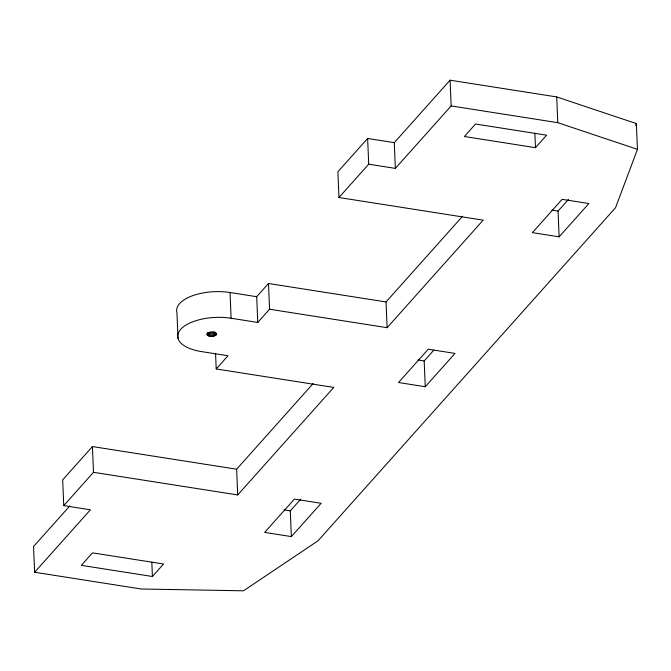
<?xml version="1.0" encoding="UTF-8"?>
<svg xmlns="http://www.w3.org/2000/svg" width="671" height="671" viewBox="0 0 671 671"><rect width="100%" height="100%" fill="white"/><g stroke="black" fill="none" stroke-linecap="round" stroke-linejoin="round"><path stroke-width="1.01" d="M635.638 125.536L636.368 123.59L556.704 96.934L450.073 80.193L394.288 142.655L395.362 168.396L368.706 164.21L338.956 197.517L483.162 220.155L387.117 327.691L269.566 309.23L257.765 322.441L231.109 318.255A38.557 17.505 -2.4 0 0 180.684 329.335A38.557 17.505 -2.4 0 0 201.359 351.57L228.014 355.756L216.213 368.966L333.764 387.419L237.71 494.946L93.504 472.309L63.753 505.615L90.409 509.801L34.632 572.254L141.262 588.995L243.498 590.807L318.029 540.792L615.55 207.708L637.45 149.331L636.368 123.59M216.171 334.98L216.582 333.848C214.527 331.105 209.151 331.44 207.037 334.007L206.995 334.586C208.966 337.295 213.672 336.783 216.171 334.98L216.079 332.917M313.189 383.493L236.637 469.205L92.43 446.567L62.68 479.874L63.753 505.615M394.288 142.655L367.624 138.461L337.874 171.776L338.956 197.517M69.809 505.917L33.55 546.513L34.632 572.254M257.765 322.441L256.683 296.699L268.484 283.489L386.035 301.942L462.596 216.23M395.362 168.396L451.155 105.934L450.073 80.193M152.418 576.506L163.573 564.017L92.489 552.854L81.334 565.343L152.418 576.506L151.814 562.088M535.475 147.679L546.63 135.19L475.538 124.026L464.382 136.515L535.475 147.679L534.871 133.252M291.373 536.607L321.124 503.3L294.393 499.098L264.642 532.413L291.373 536.607L290.291 510.866L300.675 499.241M425.255 386.722L455.005 353.416L428.274 349.214L398.524 382.52L425.255 386.722L424.173 360.973L433.86 350.128M559.136 236.838L588.886 203.523L562.155 199.329L532.405 232.636L559.136 236.838L558.054 211.088L568.438 199.472M451.155 105.934L557.786 122.676L637.45 149.331M551.889 210.124L558.054 211.088M178.008 338.41L176.934 312.661A38.557 17.505 -2.4 0 1 230.027 292.514L256.683 296.699M418.008 360.008L424.173 360.973M284.127 509.893L290.291 510.866M556.704 96.934L557.786 122.676M386.035 301.942L387.117 327.691M367.624 138.461L368.706 164.21M268.484 283.489L269.566 309.23M230.027 292.514L231.109 318.255M236.637 469.205L237.71 494.946M215.374 332.397L215.5 335.483M215.567 353.516L216.213 368.966M214.41 331.784L214.577 335.903M213.294 332.095L213.47 336.213M212.07 332.262L212.246 336.381M210.811 332.279L210.988 336.397M209.612 332.153L209.788 336.272M208.589 332.917L208.723 336.003M207.733 332.522L207.867 335.617M207.188 333.068L207.272 335.131M92.43 446.567L93.504 472.309"/></g></svg>
